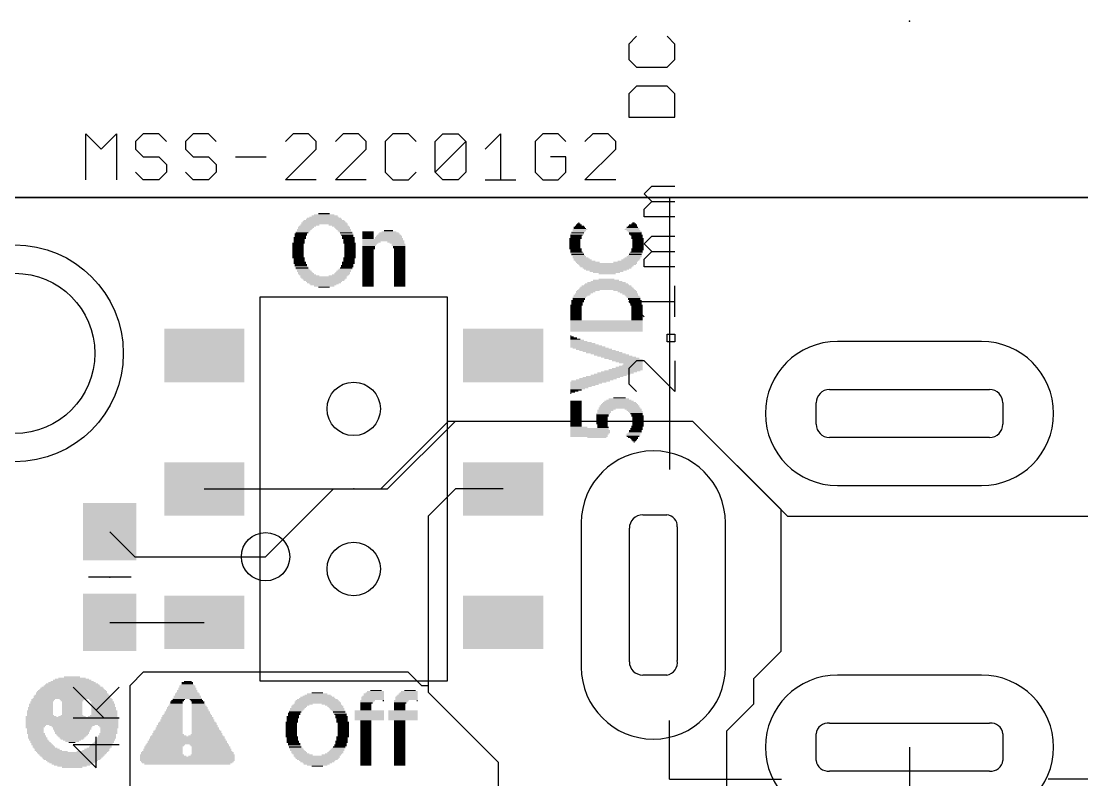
# Model space of a CAD drawing. Extents: x -40.8 to 40.8, y -42.1 to 43.9.
# Drawn here: x -16.01 to 3.86, y 29.73 to 43.94 of the extents above; entities that cross this region are included whole.
import ezdxf

# ---------------------------------------------------------------- set-up
doc = ezdxf.new("R2010")
doc.units = 0
for name, color, linetype in [('1', 22, 'CONTINUOUS'), ('16', 5, 'CONTINUOUS'), ('17', 82, 'CONTINUOUS'), ('18', 82, 'CONTINUOUS'), ('20', 4, 'CONTINUOUS'), ('200', 2, 'CONTINUOUS'), ('21', 2, 'CONTINUOUS'), ('23', 2, 'CONTINUOUS'), ('27', 253, 'CONTINUOUS')]:
    doc.layers.add(name, color=color, linetype=linetype)

# ---------------------------------------------------------------- blocks, each defined once
blk = doc.blocks.new('RECT')
blk.add_solid([(-0.5, -0.5), (0.5, -0.5), (-0.5, 0.5), (0.5, 0.5)])
blk = doc.blocks.new('LONGP100')
blk.add_lwpolyline([(-0.5, -0.5), (0.5, -0.5, 1), (0.5, 0.5), (-0.5, 0.5, 1)], format="xyb", close=True)
blk = doc.blocks.new('ROUNDV')
blk.add_circle((0, 0), 0.5)

msp = doc.modelspace()

# ---------------------------------------------------------------- linework, layer by layer
at = {"layer": '1'}
for p, q in [((17.526, 40.64), (-17.272, 40.64)), ((-9.271, 35.179), (-8.001, 36.449)), ((-8.001, 36.449), (-3.429, 36.449)), ((-3.429, 36.449), (-1.651, 34.671)), ((-12.579, 35.179), (-9.271, 35.179)), ((-7.874, 35.179), (-8.382, 34.671)), ((-6.979, 35.179), (-7.874, 35.179)), ((-8.382, 34.671), (-8.382, 31.496)), ((-1.651, 34.671), (4.699, 34.671)), ((-14.351, 34.378), (-13.882, 33.909)), ((-13.882, 33.909), (-11.43, 33.909)), ((-14.351, 32.678), (-12.58, 32.678)), ((-12.58, 32.678), (-12.579, 32.679)), ((-13.97, 31.496), (-13.716, 31.75)), ((-13.716, 31.75), (-8.763, 31.75)), ((-8.763, 31.75), (-8.509, 31.496)), ((-13.97, 22.225), (-13.97, 31.496)), ((-8.509, 31.496), (-8.382, 31.496)), ((-8.382, 31.496), (-8.382, 31.369)), ((-8.382, 31.369), (-7.073, 30.06)), ((0.635, 30.342), (0.635, 26.936)), ((-7.073, 30.06), (-7.073, 25.527))]:
    msp.add_line(p, q, dxfattribs=at)
at = {"layer": '16'}
for p, q in [((17.399, 40.64), (-17.399, 40.64)), ((-9.144, 35.179), (-7.874, 36.449)), ((-7.874, 36.449), (-3.429, 36.449)), ((-3.429, 36.449), (-1.778, 34.798)), ((-11.43, 33.909), (-10.16, 35.179)), ((-10.16, 35.179), (-9.144, 35.179)), ((-1.778, 34.798), (-1.778, 32.131)), ((-1.778, 32.131), (-2.286, 31.623)), ((-2.286, 31.623), (-2.286, 31.1472)), ((-2.286, 31.1472), (-2.794, 30.6392)), ((-2.794, 30.6392), (-2.794, 28.575))]:
    msp.add_line(p, q, dxfattribs=at)
at = {"layer": '20'}
for p, q in [((-16.3469, 40.64), (16.3469, 40.64)), ((-0.865, 37.0412), (2.135, 37.0412)), ((-1.115, 36.3928), (-1.115, 36.7912)), ((2.385, 36.7912), (2.385, 36.3928)), ((2.135, 36.1428), (-0.865, 36.1428)), ((-4.3642, 34.692), (-3.915, 34.692)), ((-4.6142, 31.942), (-4.6142, 34.442)), ((-3.7158, 34.4674), (-3.7158, 31.9674)), ((-3.915, 31.692), (-4.3642, 31.692)), ((-0.865, 30.7912), (2.135, 30.7912)), ((-1.115, 30.092), (-1.115, 30.592)), ((2.385, 30.592), (2.385, 30.092)), ((2.135, 29.8928), (-0.865, 29.8928))]:
    msp.add_line(p, q, dxfattribs=at)
for centre, radius in [((-16.129, 37.719), 1.5), ((-9.779, 36.679), 0.5), ((-9.779, 33.679), 0.5)]:
    msp.add_circle(centre, radius, dxfattribs=at)
for centre, radius, start, end in [((-0.865, 36.7912), 0.25, 90, 180), ((2.135, 36.7912), 0.25, 0, 90), ((-0.865, 36.3928), 0.25, 180, 270), ((2.135, 36.3928), 0.25, 270, 0), ((-4.3642, 34.442), 0.25, 90, 180), ((-3.9277, 34.4801), 0.2123, 356.5701, 86.5701), ((-4.3642, 31.942), 0.25, 180, 270), ((-3.9531, 31.9293), 0.2403, 279.1213, 9.1213), ((-0.8904, 30.5666), 0.226, 83.5478, 173.5478), ((2.1604, 30.5666), 0.226, 6.4522, 96.4522), ((-0.8904, 30.1174), 0.226, 186.4522, 276.4522), ((2.1604, 30.1174), 0.226, 263.5478, 353.5478)]:
    msp.add_arc(centre, radius, start, end, dxfattribs=at)
at = {"layer": '21'}
for p, q in [((-3.865, 40.642), (-3.865, 35.542)), ((5.135, 40.642), (-3.865, 40.642)), ((-11.529, 31.579), (-11.529, 38.779)), ((-11.529, 38.779), (-8.029, 38.779)), ((-8.029, 38.779), (-8.029, 31.579)), ((-13.951, 33.528), (-14.751, 33.528)), ((-8.029, 31.579), (-11.529, 31.579)), ((-3.865, 29.742), (-3.865, 30.842)), ((-3.865, 29.742), (-1.765, 29.742)), ((5.135, 29.742), (3.235, 29.742))]:
    msp.add_line(p, q, dxfattribs=at)
msp.add_circle((-16.129, 37.719), 2.032, dxfattribs=at)
at = {"layer": '23'}
for p in [(0.635, 43.942), (-9.779, 35.179), (-14.351, 33.528)]:
    msp.add_point(p, dxfattribs=at)
at = {"layer": '27'}
for p, q in [((-4.4795, 43.6589), (-4.6235, 43.5148)), ((-3.7592, 43.5148), (-3.9033, 43.6589)), ((-4.6235, 43.5148), (-4.6235, 43.2267)), ((-3.7592, 43.2267), (-3.7592, 43.5148)), ((-4.6235, 43.2267), (-4.4795, 43.0827)), ((-3.9033, 43.0827), (-3.7592, 43.2267)), ((-4.4795, 43.0827), (-3.9033, 43.0827)), ((-4.4795, 42.7234), (-4.6235, 42.5793)), ((-4.6235, 42.5793), (-4.6235, 42.1472)), ((-3.9033, 42.7234), (-4.4795, 42.7234)), ((-3.7592, 42.5793), (-3.9033, 42.7234)), ((-3.7592, 42.1472), (-3.7592, 42.5793)), ((-4.6235, 42.1472), (-3.7592, 42.1472)), ((-14.8005, 40.9702), (-14.8005, 41.8345)), ((-14.8005, 41.8345), (-14.5124, 41.5464)), ((-14.5124, 41.5464), (-14.2243, 41.8345)), ((-14.2243, 41.8345), (-14.2243, 40.9702)), ((-13.7209, 41.8345), (-13.865, 41.6905)), ((-13.4328, 41.8345), (-13.7209, 41.8345)), ((-13.2888, 41.6905), (-13.4328, 41.8345)), ((-12.7854, 41.8345), (-12.9295, 41.6905)), ((-12.4973, 41.8345), (-12.7854, 41.8345)), ((-12.3533, 41.6905), (-12.4973, 41.8345)), ((-10.9144, 41.8345), (-11.0584, 41.6905)), ((-10.6263, 41.8345), (-10.9144, 41.8345)), ((-10.4822, 41.6905), (-10.6263, 41.8345)), ((-9.9789, 41.8345), (-10.1229, 41.6905)), ((-9.6908, 41.8345), (-9.9789, 41.8345)), ((-9.5467, 41.6905), (-9.6908, 41.8345)), ((-9.0433, 41.8345), (-9.1874, 41.6905)), ((-8.7552, 41.8345), (-9.0433, 41.8345)), ((-8.6112, 41.6905), (-8.7552, 41.8345)), ((-8.2519, 41.6905), (-8.1078, 41.8345)), ((-8.1078, 41.8345), (-7.8197, 41.8345)), ((-7.8197, 41.8345), (-7.6757, 41.6905)), ((-7.3164, 41.5464), (-7.0283, 41.8345)), ((-7.0283, 41.8345), (-7.0283, 40.9702)), ((-6.2368, 41.8345), (-6.3808, 41.6905)), ((-5.9487, 41.8345), (-6.2368, 41.8345)), ((-5.8046, 41.6905), (-5.9487, 41.8345)), ((-5.3013, 41.8345), (-5.4453, 41.6905)), ((-5.0132, 41.8345), (-5.3013, 41.8345)), ((-4.8691, 41.6905), (-5.0132, 41.8345)), ((-13.865, 41.6905), (-13.865, 41.5464)), ((-13.865, 41.5464), (-13.7209, 41.4024)), ((-12.9295, 41.6905), (-12.9295, 41.5464)), ((-12.9295, 41.5464), (-12.7854, 41.4024)), ((-11.0584, 40.9702), (-10.4822, 41.5464)), ((-10.4822, 41.5464), (-10.4822, 41.6905)), ((-10.1229, 40.9702), (-9.5467, 41.5464)), ((-9.5467, 41.5464), (-9.5467, 41.6905)), ((-9.1874, 41.6905), (-9.1874, 41.1143)), ((-8.2519, 41.1143), (-8.2519, 41.6905)), ((-8.2519, 41.1143), (-7.6757, 41.6905)), ((-7.6757, 41.6905), (-7.6757, 41.1143)), ((-6.3808, 41.6905), (-6.3808, 41.1143)), ((-5.4453, 40.9702), (-4.8691, 41.5464)), ((-4.8691, 41.5464), (-4.8691, 41.6905)), ((-13.7209, 41.4024), (-13.4328, 41.4024)), ((-13.4328, 41.4024), (-13.2888, 41.2583)), ((-12.7854, 41.4024), (-12.4973, 41.4024)), ((-12.4973, 41.4024), (-12.3533, 41.2583)), ((-11.994, 41.4024), (-11.4177, 41.4024)), ((-5.8046, 41.4024), (-6.0927, 41.4024)), ((-5.8046, 41.1143), (-5.8046, 41.4024)), ((-13.2888, 41.2583), (-13.2888, 41.1143)), ((-12.3533, 41.2583), (-12.3533, 41.1143)), ((-13.7209, 40.9702), (-13.865, 41.1143)), ((-13.4328, 40.9702), (-13.7209, 40.9702)), ((-13.2888, 41.1143), (-13.4328, 40.9702)), ((-12.7854, 40.9702), (-12.9295, 41.1143)), ((-12.4973, 40.9702), (-12.7854, 40.9702)), ((-12.3533, 41.1143), (-12.4973, 40.9702)), ((-10.4822, 40.9702), (-11.0584, 40.9702)), ((-9.5467, 40.9702), (-10.1229, 40.9702)), ((-9.1874, 41.1143), (-9.0433, 40.9702)), ((-9.0433, 40.9702), (-8.7552, 40.9702)), ((-8.7552, 40.9702), (-8.6112, 41.1143)), ((-8.1078, 40.9702), (-8.2519, 41.1143)), ((-7.8197, 40.9702), (-8.1078, 40.9702)), ((-7.6757, 41.1143), (-7.8197, 40.9702)), ((-7.3164, 40.9702), (-6.7401, 40.9702)), ((-6.3808, 41.1143), (-6.2368, 40.9702)), ((-6.2368, 40.9702), (-5.9487, 40.9702)), ((-5.9487, 40.9702), (-5.8046, 41.1143)), ((-4.8691, 40.9702), (-5.4453, 40.9702)), ((-4.3354, 40.7083), (-4.1914, 40.8523)), ((-4.1914, 40.8523), (-3.7592, 40.8523)), ((-4.1914, 40.5642), (-4.3354, 40.7083)), ((-4.3354, 40.4202), (-4.1914, 40.5642)), ((-4.1914, 40.5642), (-3.7592, 40.5642)), ((-4.3354, 40.2761), (-4.3354, 40.4202)), ((-3.7592, 40.2761), (-4.3354, 40.2761)), ((-4.3354, 39.7728), (-4.1914, 39.9168)), ((-4.1914, 39.6287), (-4.3354, 39.7728)), ((-4.1914, 39.9168), (-3.7592, 39.9168)), ((-4.3354, 39.4847), (-4.1914, 39.6287)), ((-4.1914, 39.6287), (-3.7592, 39.6287)), ((-4.3354, 39.3406), (-4.3354, 39.4847)), ((-3.7592, 39.3406), (-4.3354, 39.3406)), ((-3.7592, 38.4051), (-3.7592, 38.9813)), ((-4.3354, 38.4051), (-4.6235, 38.6932)), ((-4.6235, 38.6932), (-3.7592, 38.6932)), ((-3.9033, 37.9373), (-3.9033, 38.0814)), ((-3.9033, 38.0814), (-3.7592, 38.0814)), ((-3.7592, 38.0814), (-3.7592, 37.9373)), ((-3.7592, 37.9373), (-3.9033, 37.9373)), ((-4.4795, 37.578), (-4.6235, 37.434)), ((-4.3354, 37.578), (-4.4795, 37.578)), ((-3.7592, 37.0018), (-4.3354, 37.578)), ((-3.7592, 37.578), (-3.7592, 37.0018)), ((-4.6235, 37.434), (-4.6235, 37.1459)), ((-4.6235, 37.1459), (-4.4795, 37.0018)), ((-14.4613, 30.8907), (-15.0375, 31.4669)), ((-14.6054, 31.0347), (-14.1732, 31.4669)), ((-15.0375, 30.8907), (-14.1732, 30.8907)), ((-14.6054, 29.9552), (-14.6054, 30.5314)), ((-14.1732, 30.3873), (-15.0375, 30.3873)), ((-15.0375, 30.3873), (-14.6054, 29.9552))]:
    msp.add_line(p, q, dxfattribs=at)

# ---------------------------------------------------------------- block references
at = {"layer": '1', "yscale": 1.5, "rotation": 90}
for p in [(-12.579, 37.679), (-6.979, 37.679), (-12.579, 35.179), (-6.979, 35.179), (-12.579, 32.679), (-6.979, 32.679)]:
    msp.add_blockref('RECT', p, dxfattribs=at)
at = {"layer": '1', "xscale": 1.075, "rotation": 270}
for p in [(-14.351, 34.378), (-14.351, 32.678)]:
    msp.add_blockref('RECT', p, dxfattribs=at)
at = {"layer": '17', "xscale": 2.7, "yscale": 2.7}
for p, rotation in [((0.635, 36.592), 180), ((0.635, 36.592), 180), ((-4.165, 33.192), 270), ((-4.165, 33.192), 270), ((0.635, 30.342), 180), ((0.635, 30.342), 180)]:
    msp.add_blockref('LONGP100', p, dxfattribs=dict(at, rotation=rotation))
at = {"layer": '18', "xscale": 0.9064, "yscale": 0.9064}
msp.add_blockref('ROUNDV', (-11.43, 33.909), dxfattribs=at)
msp.add_blockref('ROUNDV', (-11.43, 33.909), dxfattribs=at)
at = {"layer": '200', "yscale": 0.0212}
for p, xscale in [((-10.3352, 40.3353), 0.2117), ((-10.3351, 40.1659), 0.8468), ((-10.3246, 40.1447), 0.8679), ((-10.3352, 40.1871), 0.8045), ((-10.3352, 40.2082), 0.7621), ((-10.3352, 40.2294), 0.6775), ((-10.3352, 40.2506), 0.6351), ((-10.3352, 40.2717), 0.5505), ((-10.3246, 40.2929), 0.4869), ((-10.3352, 40.3141), 0.3811), ((-5.5614, 40.1447), 0.0635), ((-5.5613, 40.1659), 0.0212), ((-4.5346, 40.1447), 0.0847), ((-4.5346, 40.1659), 0.0423), ((-10.7691, 39.9542), 0.2329), ((-10.7691, 39.933), 0.2329), ((-10.7374, 39.9965), 0.254), ((-10.748, 39.9754), 0.2329), ((-10.7056, 40.0389), 0.2752), ((-10.7162, 40.0177), 0.254), ((-10.6845, 40.06), 0.2753), ((-10.6739, 40.0812), 0.2964), ((-10.6421, 40.1024), 0.3176), ((-10.5998, 40.1236), 0.3599), ((-10.0706, 40.1236), 0.3599), ((-10.0282, 40.1024), 0.3176), ((-9.9964, 40.0812), 0.2964), ((-9.9858, 40.06), 0.2752), ((-9.9647, 40.0389), 0.2752), ((-9.9541, 40.0177), 0.254), ((-9.9329, 39.9965), 0.254), ((-9.9223, 39.9754), 0.2329), ((-9.9117, 39.9542), 0.2541), ((-9.9012, 39.933), 0.2329), ((-9.5096, 39.9965), 0.2117), ((-9.5096, 39.9754), 0.2117), ((-9.5096, 39.9542), 0.2117), ((-9.5096, 39.933), 0.2117), ((-9.1179, 39.933), 0.4446), ((-9.1179, 39.9542), 0.4022), ((-9.1179, 39.9754), 0.3599), ((-9.1179, 39.9965), 0.2752), ((-9.1285, 40.0177), 0.1693), ((-5.6037, 39.933), 0.2329), ((-5.593, 39.9542), 0.2541), ((-5.5719, 39.9965), 0.254), ((-5.5825, 39.9754), 0.2329), ((-5.5401, 40.0389), 0.2752), ((-5.5507, 40.0177), 0.254), ((-5.5507, 40.0812), 0.2117), ((-5.5402, 40.06), 0.2329), ((-5.5507, 40.1024), 0.1694), ((-5.5613, 40.1236), 0.1058), ((-4.5663, 40.0389), 0.2752), ((-4.5558, 40.06), 0.2541), ((-4.5558, 40.0812), 0.2117), ((-4.5346, 40.0177), 0.2541), ((-4.5558, 40.1024), 0.1693), ((-4.5134, 39.9965), 0.254), ((-4.5452, 40.1236), 0.1481), ((-4.5028, 39.9754), 0.2328), ((-4.5028, 39.9542), 0.2328), ((-4.4817, 39.933), 0.2329), ((-10.8115, 39.7848), 0.2329), ((-10.8221, 39.7637), 0.2117), ((-10.8221, 39.7425), 0.2117), ((-10.8009, 39.8483), 0.2117), ((-10.8009, 39.8272), 0.2117), ((-10.8009, 39.806), 0.2117), ((-10.7903, 39.8907), 0.2328), ((-10.7903, 39.8695), 0.2328), ((-10.7797, 39.9119), 0.2117), ((-9.8906, 39.9119), 0.2117), ((-9.88, 39.8907), 0.2328), ((-9.88, 39.8695), 0.2328), ((-9.8695, 39.8483), 0.2117), ((-9.8695, 39.8272), 0.2117), ((-9.8695, 39.806), 0.2117), ((-9.8589, 39.7848), 0.2329), ((-9.8483, 39.7637), 0.2117), ((-9.8483, 39.7425), 0.2117), ((-9.5096, 39.9119), 0.2117), ((-9.5096, 39.8907), 0.2117), ((-9.5096, 39.8695), 0.2117), ((-9.2238, 39.8272), 0.7833), ((-9.4884, 39.7425), 0.2541), ((-9.2343, 39.8483), 0.7622), ((-9.446, 39.806), 0.3388), ((-9.4672, 39.7848), 0.2964), ((-9.4778, 39.7637), 0.2752), ((-9.1285, 39.8907), 0.5081), ((-9.1179, 39.8695), 0.5293), ((-9.1179, 39.9119), 0.4869), ((-8.9909, 39.806), 0.3175), ((-8.9697, 39.7848), 0.2752), ((-8.9379, 39.7637), 0.254), ((-8.9379, 39.7425), 0.254), ((-5.6249, 39.8695), 0.2329), ((-5.6355, 39.8483), 0.2117), ((-5.6355, 39.8272), 0.2117), ((-5.6355, 39.806), 0.2117), ((-5.6355, 39.7848), 0.2117), ((-5.6355, 39.7637), 0.2117), ((-5.6355, 39.7425), 0.2117), ((-5.6143, 39.9119), 0.2117), ((-5.6143, 39.8907), 0.2117), ((-4.471, 39.9119), 0.2117), ((-4.471, 39.8907), 0.2117), ((-4.4604, 39.8695), 0.2329), ((-4.4499, 39.8483), 0.2117), ((-4.4499, 39.8272), 0.2117), ((-4.4499, 39.806), 0.2117), ((-4.4499, 39.7848), 0.2117), ((-4.4499, 39.7637), 0.2117), ((-4.4499, 39.7425), 0.2117), ((-10.8221, 39.7213), 0.2117), ((-10.8221, 39.7002), 0.2117), ((-10.8221, 39.679), 0.2117), ((-10.8221, 39.6578), 0.2117), ((-10.8221, 39.6366), 0.2117), ((-10.8221, 39.6155), 0.2117), ((-10.8221, 39.5943), 0.2117), ((-10.8221, 39.5731), 0.2117), ((-10.8221, 39.552), 0.2117), ((-9.8483, 39.7213), 0.2117), ((-9.8483, 39.7002), 0.2117), ((-9.8483, 39.679), 0.2117), ((-9.8483, 39.6578), 0.2117), ((-9.8483, 39.6366), 0.2117), ((-9.8483, 39.6155), 0.2117), ((-9.8483, 39.5943), 0.2117), ((-9.8483, 39.5731), 0.2117), ((-9.8483, 39.552), 0.2117), ((-9.499, 39.7213), 0.2329), ((-9.499, 39.7002), 0.2329), ((-9.499, 39.679), 0.2329), ((-9.5096, 39.6578), 0.2117), ((-9.5096, 39.6366), 0.2117), ((-9.5096, 39.6155), 0.2117), ((-9.5096, 39.5943), 0.2117), ((-9.5096, 39.5731), 0.2117), ((-9.5096, 39.552), 0.2117), ((-8.9274, 39.7213), 0.2329), ((-8.9274, 39.7002), 0.2329), ((-8.9168, 39.679), 0.2117), ((-8.9168, 39.6578), 0.2117), ((-8.9168, 39.6366), 0.2117), ((-8.9168, 39.6155), 0.2117), ((-8.9168, 39.5943), 0.2117), ((-8.9168, 39.5731), 0.2117), ((-8.9168, 39.552), 0.2117), ((-5.6355, 39.7213), 0.2117), ((-5.6355, 39.7002), 0.2117), ((-5.6249, 39.679), 0.2329), ((-5.6143, 39.6578), 0.2117), ((-5.6143, 39.6366), 0.2117), ((-5.6037, 39.6155), 0.2329), ((-5.593, 39.5943), 0.2541), ((-5.5825, 39.5731), 0.2329), ((-5.5719, 39.552), 0.254), ((-4.5134, 39.552), 0.254), ((-4.4922, 39.5943), 0.254), ((-4.5028, 39.5731), 0.2328), ((-4.4817, 39.6155), 0.2329), ((-4.4604, 39.679), 0.2329), ((-4.4604, 39.6578), 0.2329), ((-4.471, 39.6366), 0.2117), ((-4.4499, 39.7213), 0.2117), ((-4.4499, 39.7002), 0.2117), ((-10.8221, 39.5308), 0.2117), ((-10.8115, 39.5096), 0.2329), ((-10.8009, 39.4885), 0.2117), ((-10.8009, 39.4673), 0.2117), ((-10.8009, 39.4461), 0.2117), ((-10.7903, 39.4249), 0.2328), ((-10.7903, 39.4038), 0.2328), ((-10.7586, 39.3403), 0.2541), ((-10.7691, 39.3826), 0.2329), ((-10.7691, 39.3614), 0.2329), ((-9.9012, 39.3614), 0.2329), ((-9.9012, 39.3403), 0.2329), ((-9.88, 39.4249), 0.2328), ((-9.88, 39.4038), 0.2328), ((-9.8906, 39.3826), 0.2117), ((-9.8589, 39.5096), 0.2329), ((-9.8695, 39.4885), 0.2117), ((-9.8695, 39.4673), 0.2117), ((-9.8695, 39.4461), 0.2117), ((-9.8483, 39.5308), 0.2117), ((-9.5096, 39.5308), 0.2117), ((-9.5096, 39.5096), 0.2117), ((-9.5096, 39.4885), 0.2117), ((-9.5096, 39.4673), 0.2117), ((-9.5096, 39.4461), 0.2117), ((-9.5096, 39.4249), 0.2117), ((-9.5096, 39.4038), 0.2117), ((-9.5096, 39.3826), 0.2117), ((-9.5096, 39.3614), 0.2117), ((-9.5096, 39.3403), 0.2117), ((-8.9168, 39.5308), 0.2117), ((-8.9168, 39.5096), 0.2117), ((-8.9168, 39.4885), 0.2117), ((-8.9168, 39.4673), 0.2117), ((-8.9168, 39.4461), 0.2117), ((-8.9168, 39.4249), 0.2117), ((-8.9168, 39.4038), 0.2117), ((-8.9168, 39.3826), 0.2117), ((-8.9168, 39.3614), 0.2117), ((-8.9168, 39.3403), 0.2117), ((-5.5296, 39.5096), 0.2963), ((-5.5507, 39.5308), 0.254), ((-5.5084, 39.4885), 0.2964), ((-5.4873, 39.4673), 0.3387), ((-5.4449, 39.4461), 0.3811), ((-5.392, 39.4249), 0.4445), ((-5.0321, 39.4038), 1.122), ((-5.032, 39.3826), 1.0797), ((-5.0427, 39.3614), 1.0161), ((-5.0427, 39.3403), 0.9739), ((-4.6934, 39.4249), 0.4445), ((-4.6404, 39.4461), 0.381), ((-4.5981, 39.4673), 0.3387), ((-4.5663, 39.4885), 0.3176), ((-4.5557, 39.5096), 0.2964), ((-4.524, 39.5308), 0.2752), ((-10.748, 39.3191), 0.2329), ((-10.7374, 39.2979), 0.254), ((-10.7162, 39.2767), 0.254), ((-10.7056, 39.2556), 0.2752), ((-10.6845, 39.2344), 0.2753), ((-10.6739, 39.2132), 0.2964), ((-10.6421, 39.1921), 0.3176), ((-10.5998, 39.1709), 0.3599), ((-10.3457, 39.1497), 0.868), ((-10.0706, 39.1709), 0.3599), ((-10.0282, 39.1921), 0.3176), ((-9.9964, 39.2132), 0.2964), ((-9.9858, 39.2344), 0.2752), ((-9.9647, 39.2556), 0.2752), ((-9.9541, 39.2767), 0.254), ((-9.9329, 39.2979), 0.254), ((-9.9223, 39.3191), 0.2329), ((-9.5096, 39.3191), 0.2117), ((-9.5096, 39.2979), 0.2117), ((-9.5096, 39.2767), 0.2117), ((-9.5096, 39.2556), 0.2117), ((-9.5096, 39.2344), 0.2117), ((-9.5096, 39.2132), 0.2117), ((-9.5096, 39.1921), 0.2117), ((-9.5096, 39.1709), 0.2117), ((-9.5096, 39.1497), 0.2117), ((-8.9168, 39.3191), 0.2117), ((-8.9168, 39.2979), 0.2117), ((-8.9168, 39.2767), 0.2117), ((-8.9168, 39.2556), 0.2117), ((-8.9168, 39.2344), 0.2117), ((-8.9168, 39.2132), 0.2117), ((-8.9168, 39.1921), 0.2117), ((-8.9168, 39.1709), 0.2117), ((-8.9168, 39.1497), 0.2117), ((-5.032, 39.3191), 0.9103), ((-5.0426, 39.2979), 0.8468), ((-5.0427, 39.2767), 0.7621), ((-5.0427, 39.2556), 0.6351), ((-5.0427, 39.2344), 0.5081), ((-5.032, 39.2132), 0.3175), ((-10.3351, 39.1286), 0.8468), ((-10.3352, 39.1074), 0.8045), ((-10.3352, 39.0862), 0.7621), ((-10.3352, 39.0651), 0.6775), ((-10.3352, 39.0439), 0.6351), ((-10.3352, 39.0227), 0.5505), ((-10.3458, 39.0015), 0.4869), ((-10.3352, 38.9804), 0.3811), ((-10.3352, 38.9592), 0.2117), ((-9.5096, 39.1286), 0.2117), ((-9.5096, 39.1074), 0.2117), ((-9.5096, 39.0862), 0.2117), ((-9.5096, 39.0651), 0.2117), ((-9.5096, 39.0439), 0.2117), ((-9.5096, 39.0227), 0.2117), ((-9.5096, 39.0015), 0.2117), ((-9.5096, 38.9804), 0.2117), ((-8.9168, 39.1286), 0.2117), ((-8.9168, 39.1074), 0.2117), ((-8.9168, 39.0862), 0.2117), ((-8.9168, 39.0651), 0.2117), ((-8.9168, 39.0439), 0.2117), ((-8.9168, 39.0227), 0.2117), ((-8.9168, 39.0015), 0.2117), ((-8.9168, 38.9804), 0.2117), ((-5.0427, 38.938), 1.0161), ((-5.0427, 38.9592), 0.9739), ((-5.0427, 38.9804), 0.9315), ((-5.0426, 39.0015), 0.8468), ((-5.0427, 39.0227), 0.8045), ((-5.0427, 39.0439), 0.7197), ((-5.0427, 39.0651), 0.5927), ((-5.0533, 39.0862), 0.4869), ((-5.0427, 39.1074), 0.2963), ((-5.5507, 38.7687), 0.254), ((-5.5613, 38.7475), 0.2328), ((-5.5084, 38.811), 0.2964), ((-5.5296, 38.7898), 0.2541), ((-5.4872, 38.8322), 0.2964), ((-5.4343, 38.8745), 0.3599), ((-5.4554, 38.8533), 0.3175), ((-5.3814, 38.8957), 0.4234), ((-5.0427, 38.9169), 1.0585), ((-4.7039, 38.8957), 0.4234), ((-4.651, 38.8745), 0.3598), ((-4.6299, 38.8533), 0.3175), ((-4.5981, 38.8322), 0.2964), ((-4.5769, 38.811), 0.254), ((-4.5558, 38.7898), 0.2541), ((-4.5346, 38.7687), 0.2541), ((-4.524, 38.7475), 0.2329), ((-5.6037, 38.6205), 0.2329), ((-5.6143, 38.5993), 0.2117), ((-5.6143, 38.5781), 0.2117), ((-5.6143, 38.557), 0.2117), ((-5.5825, 38.7052), 0.2329), ((-5.5825, 38.684), 0.2329), ((-5.593, 38.6628), 0.2117), ((-5.593, 38.6417), 0.2117), ((-5.5613, 38.7263), 0.2328), ((-4.524, 38.7263), 0.2329), ((-4.5028, 38.7052), 0.2328), ((-4.5028, 38.684), 0.2328), ((-4.4923, 38.6628), 0.2117), ((-4.4923, 38.6417), 0.2117), ((-4.4817, 38.6205), 0.2329), ((-4.471, 38.5993), 0.2117), ((-4.471, 38.5781), 0.2117), ((-4.471, 38.557), 0.2117), ((-5.6143, 38.5358), 0.2117), ((-5.6143, 38.5146), 0.2117), ((-5.6143, 38.4935), 0.2117), ((-5.6143, 38.4723), 0.2117), ((-5.6143, 38.4511), 0.2117), ((-5.6143, 38.43), 0.2117), ((-5.6143, 38.4088), 0.2117), ((-5.6143, 38.3876), 0.2117), ((-5.6143, 38.3664), 0.2117), ((-5.6143, 38.3453), 0.2117), ((-4.471, 38.5358), 0.2117), ((-4.471, 38.5146), 0.2117), ((-4.471, 38.4935), 0.2117), ((-4.471, 38.4723), 0.2117), ((-4.471, 38.4511), 0.2117), ((-4.471, 38.43), 0.2117), ((-4.471, 38.4088), 0.2117), ((-4.471, 38.3876), 0.2117), ((-4.471, 38.3664), 0.2117), ((-4.471, 38.3453), 0.2117), ((-5.0427, 38.3241), 1.3549), ((-5.0427, 38.3029), 1.3549), ((-5.0427, 38.2818), 1.3549), ((-5.0427, 38.2606), 1.3549), ((-5.0427, 38.2394), 1.3549), ((-5.0427, 38.2183), 1.3549), ((-5.0427, 38.1971), 1.3549), ((-5.0427, 38.1759), 1.3549), ((-5.0427, 38.1547), 1.3549), ((-5.0427, 38.1336), 1.3549), ((-5.6249, 37.9854), 0.1905), ((-5.7095, 38.0489), 0.0212), ((-5.6884, 38.0277), 0.0635), ((-5.6566, 38.0066), 0.127), ((-5.593, 37.9642), 0.2541), ((-5.392, 37.8372), 0.6563), ((-5.5613, 37.943), 0.3176), ((-5.519, 37.9219), 0.4022), ((-5.4872, 37.9007), 0.4658), ((-5.4237, 37.8584), 0.5928), ((-5.4554, 37.8795), 0.5293), ((-5.339, 37.816), 0.6774), ((-5.2755, 37.7949), 0.6774), ((-5.212, 37.7737), 0.6774), ((-5.1485, 37.7525), 0.6774), ((-5.085, 37.7313), 0.6774), ((-5.0109, 37.7102), 0.6562), ((-4.9474, 37.689), 0.6563), ((-4.8838, 37.6678), 0.6563), ((-4.8204, 37.6467), 0.6563), ((-4.7569, 37.6255), 0.6563), ((-4.6828, 37.6043), 0.6351), ((-4.651, 37.5832), 0.5716), ((-4.6193, 37.562), 0.5081), ((-4.8733, 37.3503), 0.6774), ((-4.8098, 37.3715), 0.6774), ((-4.7462, 37.3926), 0.6775), ((-4.6828, 37.4138), 0.6351), ((-4.651, 37.435), 0.5716), ((-4.6193, 37.4561), 0.5081), ((-4.5875, 37.5408), 0.4446), ((-4.5875, 37.4773), 0.4446), ((-4.5558, 37.4985), 0.3811), ((-4.5452, 37.5196), 0.3599), ((-5.3814, 37.1809), 0.6775), ((-5.4237, 37.1598), 0.5928), ((-5.339, 37.2021), 0.7198), ((-5.2649, 37.2233), 0.6986), ((-5.2014, 37.2444), 0.6986), ((-5.1379, 37.2656), 0.6986), ((-5.0744, 37.2868), 0.6986), ((-5.0003, 37.3079), 0.6774), ((-4.9368, 37.3291), 0.6774), ((-5.6143, 37.0327), 0.2117), ((-5.6778, 36.9904), 0.0847), ((-5.4872, 37.1174), 0.4658), ((-5.519, 37.0962), 0.4022), ((-5.5825, 37.0539), 0.2752), ((-5.646, 37.0116), 0.1482), ((-5.7095, 36.9692), 0.0212), ((-5.4554, 37.1386), 0.5293), ((-5.5507, 37.0751), 0.3387), ((-5.6143, 36.821), 0.2117), ((-5.6143, 36.7999), 0.2117), ((-5.6143, 36.7787), 0.2117), ((-5.6143, 36.7575), 0.2117), ((-4.7992, 36.7575), 0.6986), ((-4.7992, 36.7787), 0.6562), ((-4.7992, 36.7999), 0.614), ((-4.8098, 36.821), 0.5504), ((-4.8098, 36.8422), 0.4657), ((-4.8098, 36.8634), 0.3811), ((-4.7992, 36.8845), 0.2328), ((-5.6143, 36.7364), 0.2117), ((-5.6143, 36.7152), 0.2117), ((-5.6143, 36.694), 0.2117), ((-5.6143, 36.6728), 0.2117), ((-5.6143, 36.6517), 0.2117), ((-5.6143, 36.6305), 0.2117), ((-5.6143, 36.6093), 0.2117), ((-5.6143, 36.5882), 0.2117), ((-5.6143, 36.567), 0.2117), ((-5.1062, 36.5882), 0.2541), ((-5.1168, 36.567), 0.2329), ((-5.0638, 36.6517), 0.2964), ((-5.085, 36.6305), 0.254), ((-5.085, 36.6093), 0.254), ((-4.7992, 36.694), 0.7833), ((-5.032, 36.6728), 0.3175), ((-4.7992, 36.7364), 0.741), ((-4.7992, 36.7152), 0.741), ((-4.5452, 36.6728), 0.3175), ((-4.524, 36.6517), 0.2752), ((-4.5028, 36.6305), 0.2752), ((-4.4922, 36.6093), 0.254), ((-4.4817, 36.5882), 0.2329), ((-4.471, 36.567), 0.2117), ((-5.6143, 36.5458), 0.2117), ((-5.6143, 36.5247), 0.2117), ((-5.6143, 36.5035), 0.2117), ((-5.6143, 36.4823), 0.2117), ((-5.6143, 36.4611), 0.2117), ((-5.6143, 36.44), 0.2117), ((-5.6143, 36.4188), 0.2117), ((-5.6143, 36.3976), 0.2117), ((-5.6143, 36.3765), 0.2117), ((-5.6143, 36.3553), 0.2117), ((-5.1168, 36.5458), 0.2329), ((-5.1273, 36.5247), 0.2117), ((-5.1273, 36.5035), 0.2117), ((-5.1273, 36.4823), 0.2117), ((-5.1273, 36.4611), 0.2117), ((-5.1273, 36.44), 0.2117), ((-5.1273, 36.4188), 0.2117), ((-5.1273, 36.3976), 0.2117), ((-5.1168, 36.3765), 0.1905), ((-5.1168, 36.3553), 0.1905), ((-4.4604, 36.5458), 0.2329), ((-4.4604, 36.3553), 0.2329), ((-4.4499, 36.5247), 0.2117), ((-4.4499, 36.5035), 0.2117), ((-4.4499, 36.4823), 0.2117), ((-4.4499, 36.4611), 0.2117), ((-4.4499, 36.44), 0.2117), ((-4.4499, 36.4188), 0.2117), ((-4.4499, 36.3976), 0.2117), ((-4.4499, 36.3765), 0.2117), ((-5.5613, 36.3341), 0.3176), ((-5.3602, 36.313), 0.7198), ((-5.3602, 36.2918), 0.7198), ((-5.3496, 36.2706), 0.741), ((-5.3496, 36.2494), 0.741), ((-5.3496, 36.2283), 0.741), ((-5.3602, 36.2071), 0.7198), ((-5.3708, 36.1859), 0.6986), ((-5.3708, 36.1648), 0.6986), ((-5.1062, 36.3341), 0.2117), ((-4.5452, 36.1859), 0.2753), ((-4.5452, 36.1648), 0.2329), ((-4.5346, 36.2071), 0.2541), ((-4.5134, 36.2283), 0.254), ((-4.5028, 36.2706), 0.2328), ((-4.5028, 36.2494), 0.2328), ((-4.4817, 36.313), 0.2329), ((-4.4817, 36.2918), 0.2329), ((-4.471, 36.3341), 0.2117), ((-5.2226, 36.1436), 0.3599), ((-4.5452, 36.1436), 0.1905), ((-4.524, 36.1224), 0.1482), ((-4.524, 36.1013), 0.1058), ((-4.524, 36.0801), 0.0635), ((-4.524, 36.0589), 0.0212), ((-15.0561, 31.592), 0.7197), ((-15.0561, 31.6132), 0.6351), ((-15.0561, 31.6344), 0.5081), ((-15.0561, 31.6555), 0.2963), ((-15.0561, 31.4015), 1.2702), ((-15.0561, 31.4227), 1.2279), ((-15.0561, 31.4439), 1.1855), ((-15.0561, 31.465), 1.1431), ((-15.0561, 31.4862), 1.0585), ((-15.0561, 31.5074), 1.0161), ((-15.0561, 31.5285), 0.9739), ((-15.0561, 31.5497), 0.8891), ((-15.0561, 31.5709), 0.8045), ((-12.8967, 31.4015), 0.381), ((-12.8968, 31.4439), 0.3387), ((-12.8968, 31.4227), 0.3387), ((-12.8967, 31.4862), 0.2964), ((-12.8967, 31.465), 0.2964), ((-12.8967, 31.5074), 0.254), ((-12.8968, 31.5497), 0.2117), ((-12.8968, 31.5285), 0.2117), ((-12.8861, 31.5709), 0.1482), ((-9.3613, 31.4015), 0.2117), ((-8.7263, 31.4015), 0.2117), ((-15.6276, 31.1898), 0.4234), ((-15.5959, 31.2322), 0.4446), ((-15.6065, 31.211), 0.4234), ((-15.0561, 31.2533), 1.4819), ((-15.0561, 31.2957), 1.4395), ((-15.0561, 31.2745), 1.4395), ((-15.0561, 31.3168), 1.3973), ((-15.0667, 31.3592), 1.3337), ((-15.0561, 31.338), 1.3549), ((-15.0561, 31.3803), 1.3125), ((-15.0561, 31.2322), 0.4657), ((-15.0561, 31.211), 0.4234), ((-15.0561, 31.1898), 0.3811), ((-14.5162, 31.2322), 0.4446), ((-14.5056, 31.211), 0.4234), ((-14.4845, 31.1898), 0.4234), ((-13.0979, 31.1898), 0.2329), ((-13.0767, 31.211), 0.2329), ((-12.8967, 31.2533), 0.5504), ((-13.0555, 31.2322), 0.2328), ((-12.8968, 31.2957), 0.5081), ((-12.8968, 31.2745), 0.5081), ((-12.8967, 31.338), 0.4658), ((-12.8967, 31.3168), 0.4658), ((-12.8967, 31.3592), 0.4234), ((-12.8967, 31.3803), 0.381), ((-12.738, 31.2322), 0.2329), ((-12.7168, 31.211), 0.2329), ((-12.6956, 31.1898), 0.2328), ((-10.4622, 31.1898), 0.8468), ((-10.4622, 31.211), 0.8045), ((-10.4622, 31.2322), 0.7621), ((-10.4622, 31.2533), 0.6775), ((-10.4622, 31.2745), 0.6351), ((-10.4622, 31.2957), 0.5504), ((-10.4516, 31.3168), 0.4869), ((-10.4622, 31.338), 0.3811), ((-10.4622, 31.3592), 0.2117), ((-9.5201, 31.211), 0.2752), ((-9.5307, 31.1898), 0.254), ((-9.4248, 31.2745), 0.4234), ((-9.4248, 31.2533), 0.4234), ((-9.4248, 31.2322), 0.4234), ((-9.4143, 31.2957), 0.4023), ((-9.4037, 31.338), 0.3811), ((-9.4037, 31.3168), 0.3811), ((-9.3825, 31.3592), 0.3388), ((-9.3719, 31.3803), 0.3176), ((-9.2237, 31.211), 0.0212), ((-8.885, 31.211), 0.2752), ((-8.8956, 31.1898), 0.254), ((-8.7897, 31.2745), 0.4234), ((-8.7897, 31.2533), 0.4234), ((-8.7897, 31.2322), 0.4234), ((-8.7791, 31.2957), 0.4023), ((-8.7686, 31.3168), 0.3811), ((-8.758, 31.338), 0.3599), ((-8.7474, 31.3592), 0.3388), ((-8.7368, 31.3803), 0.3176), ((-8.5886, 31.211), 0.0212), ((-15.6594, 31.0205), 0.487), ((-15.6594, 30.9993), 0.487), ((-15.6488, 31.084), 0.4658), ((-15.6488, 31.0628), 0.4658), ((-15.6488, 31.0416), 0.4658), ((-15.6382, 31.1475), 0.4446), ((-15.6382, 31.1263), 0.4446), ((-15.6382, 31.1051), 0.4446), ((-15.6276, 31.1686), 0.4234), ((-15.0561, 31.1686), 0.3811), ((-15.0561, 31.1475), 0.3811), ((-15.0561, 31.1263), 0.3811), ((-15.0561, 31.1051), 0.3811), ((-15.0561, 31.084), 0.3811), ((-15.0561, 31.0628), 0.3811), ((-15.0561, 31.0416), 0.3811), ((-15.0561, 31.0205), 0.3811), ((-15.0561, 30.9993), 0.3811), ((-14.4845, 31.1686), 0.4234), ((-14.4739, 31.1475), 0.4446), ((-14.4739, 31.1263), 0.4446), ((-14.4739, 31.1051), 0.4446), ((-14.4633, 31.084), 0.4658), ((-14.4633, 31.0628), 0.4658), ((-14.4633, 31.0416), 0.4658), ((-14.4527, 31.0205), 0.4869), ((-14.4527, 30.9993), 0.4869), ((-13.1508, 30.9993), 0.3387), ((-13.1402, 31.0416), 0.3175), ((-13.1402, 31.0205), 0.3175), ((-13.1296, 31.084), 0.2964), ((-13.1296, 31.0628), 0.2964), ((-13.119, 31.1051), 0.2752), ((-13.1084, 31.1475), 0.254), ((-13.1084, 31.1263), 0.254), ((-13.0979, 31.1686), 0.2329), ((-12.6956, 31.1686), 0.2328), ((-12.685, 31.1475), 0.254), ((-12.685, 31.1263), 0.254), ((-12.6744, 31.1051), 0.2752), ((-12.6639, 31.084), 0.2963), ((-12.6639, 31.0628), 0.2963), ((-12.6532, 31.0416), 0.3175), ((-12.6532, 31.0205), 0.3175), ((-12.6426, 30.9993), 0.3387), ((-10.875, 30.9993), 0.2329), ((-10.8644, 31.0205), 0.254), ((-10.8326, 31.0628), 0.2752), ((-10.8432, 31.0416), 0.254), ((-10.8009, 31.1051), 0.2964), ((-10.8115, 31.084), 0.2752), ((-10.7691, 31.1263), 0.3175), ((-10.7268, 31.1475), 0.3599), ((-10.4516, 31.1686), 0.868), ((-10.1975, 31.1475), 0.3599), ((-10.1552, 31.1263), 0.3176), ((-10.1235, 31.1051), 0.2963), ((-10.1129, 31.084), 0.2752), ((-10.0917, 31.0628), 0.2752), ((-10.0811, 31.0416), 0.254), ((-10.06, 31.0205), 0.2541), ((-10.0494, 30.9993), 0.2329), ((-9.4884, 31.0205), 0.5505), ((-9.4884, 30.9993), 0.5505), ((-9.5412, 31.1686), 0.2329), ((-9.5518, 31.1475), 0.2117), ((-9.5518, 31.1263), 0.2117), ((-9.5518, 31.1051), 0.2117), ((-9.5518, 31.084), 0.2117), ((-9.5518, 31.0628), 0.2117), ((-9.5518, 31.0416), 0.2117), ((-8.8533, 31.0205), 0.5505), ((-8.8533, 30.9993), 0.5505), ((-8.9062, 31.1686), 0.2329), ((-8.9168, 31.1475), 0.2117), ((-8.9168, 31.1263), 0.2117), ((-8.9168, 31.1051), 0.2117), ((-8.9168, 31.084), 0.2117), ((-8.9168, 31.0628), 0.2117), ((-8.9168, 31.0416), 0.2117), ((-15.0561, 30.8934), 1.7359), ((-15.0561, 30.8723), 1.7359), ((-15.0561, 30.8511), 1.7359), ((-15.0561, 30.8299), 1.7359), ((-15.0561, 30.8087), 1.7359), ((-15.6382, 30.9146), 0.5716), ((-15.6594, 30.9781), 0.487), ((-15.6594, 30.9569), 0.487), ((-15.6489, 30.9358), 0.5081), ((-15.0561, 30.9146), 0.5081), ((-15.0561, 30.9358), 0.4234), ((-15.0561, 30.9781), 0.3811), ((-15.0561, 30.9569), 0.3811), ((-14.4845, 30.9146), 0.5504), ((-14.4633, 30.9358), 0.508), ((-14.4527, 30.9781), 0.4869), ((-14.4527, 30.9569), 0.4869), ((-13.2037, 30.8087), 0.4446), ((-13.1931, 30.8511), 0.4234), ((-13.1931, 30.8299), 0.4234), ((-13.1825, 30.8934), 0.4022), ((-13.1825, 30.8723), 0.4022), ((-13.172, 30.9358), 0.3811), ((-13.172, 30.9146), 0.3811), ((-13.1614, 30.9569), 0.3599), ((-13.1508, 30.9781), 0.3387), ((-12.5898, 30.8087), 0.4445), ((-12.6321, 30.9569), 0.3599), ((-12.6215, 30.9358), 0.381), ((-12.6215, 30.9146), 0.381), ((-12.6109, 30.8934), 0.4022), ((-12.6109, 30.8723), 0.4022), ((-12.6003, 30.8511), 0.4234), ((-12.6003, 30.8299), 0.4234), ((-12.6426, 30.9781), 0.3387), ((-10.9385, 30.8087), 0.2328), ((-10.9174, 30.9146), 0.2329), ((-10.9174, 30.8934), 0.2329), ((-10.928, 30.8723), 0.2117), ((-10.928, 30.8511), 0.2117), ((-10.928, 30.8299), 0.2117), ((-10.8962, 30.9781), 0.2329), ((-10.8962, 30.9569), 0.2329), ((-10.9068, 30.9358), 0.2117), ((-10.0388, 30.9781), 0.2541), ((-10.0282, 30.9569), 0.2329), ((-10.0175, 30.9358), 0.2117), ((-10.007, 30.9146), 0.2328), ((-10.007, 30.8934), 0.2328), ((-9.9859, 30.8087), 0.2329), ((-9.9965, 30.8723), 0.2117), ((-9.9965, 30.8511), 0.2117), ((-9.9965, 30.8299), 0.2117), ((-9.4884, 30.9781), 0.5505), ((-9.4884, 30.9569), 0.5505), ((-9.4884, 30.9358), 0.5505), ((-9.4884, 30.9146), 0.5505), ((-9.4884, 30.8934), 0.5505), ((-9.4884, 30.8723), 0.5505), ((-9.4884, 30.8511), 0.5505), ((-9.5518, 30.8299), 0.2117), ((-9.5518, 30.8087), 0.2117), ((-8.8533, 30.9781), 0.5505), ((-8.8533, 30.9569), 0.5505), ((-8.8533, 30.9358), 0.5505), ((-8.8533, 30.9146), 0.5505), ((-8.8533, 30.8934), 0.5505), ((-8.8533, 30.8723), 0.5505), ((-8.8533, 30.8511), 0.5505), ((-8.9168, 30.8299), 0.2117), ((-8.9168, 30.8087), 0.2117), ((-15.0561, 30.7876), 1.7359), ((-15.0561, 30.7664), 1.7359), ((-15.7335, 30.7452), 0.381), ((-15.7441, 30.7241), 0.3599), ((-15.7547, 30.7029), 0.3387), ((-15.7441, 30.6817), 0.3176), ((-15.7441, 30.6606), 0.3176), ((-15.7441, 30.6394), 0.3176), ((-15.7441, 30.6182), 0.3176), ((-15.7335, 30.5971), 0.3388), ((-15.0561, 30.7452), 0.8468), ((-15.0561, 30.7241), 0.7621), ((-15.0561, 30.7029), 0.7197), ((-15.0561, 30.6817), 0.7197), ((-15.0561, 30.6606), 0.6775), ((-15.0561, 30.6394), 0.6775), ((-15.0561, 30.6182), 0.6351), ((-15.0561, 30.5971), 0.6351), ((-14.3786, 30.7452), 0.381), ((-14.3681, 30.7241), 0.3599), ((-14.3787, 30.5971), 0.3387), ((-14.3575, 30.7029), 0.3387), ((-14.3681, 30.6817), 0.3175), ((-14.3681, 30.6606), 0.3175), ((-14.3681, 30.6394), 0.3175), ((-14.3681, 30.6182), 0.3175), ((-13.2672, 30.5971), 0.5716), ((-13.2566, 30.6394), 0.5504), ((-13.2566, 30.6182), 0.5504), ((-13.246, 30.6606), 0.5292), ((-13.2355, 30.7029), 0.5081), ((-13.2355, 30.6817), 0.5081), ((-13.2248, 30.7452), 0.4869), ((-13.2248, 30.7241), 0.4869), ((-13.2142, 30.7876), 0.4657), ((-13.2142, 30.7664), 0.4657), ((-12.5792, 30.7876), 0.4657), ((-12.5792, 30.7664), 0.4657), ((-12.5686, 30.7452), 0.4869), ((-12.5686, 30.7241), 0.4869), ((-12.558, 30.7029), 0.508), ((-12.558, 30.6817), 0.508), ((-12.5474, 30.6606), 0.5292), ((-12.5368, 30.6394), 0.5504), ((-12.5368, 30.6182), 0.5504), ((-12.5262, 30.5971), 0.5716), ((-10.949, 30.7876), 0.2117), ((-10.949, 30.7664), 0.2117), ((-10.949, 30.7452), 0.2117), ((-10.949, 30.7241), 0.2117), ((-10.949, 30.7029), 0.2117), ((-10.949, 30.6817), 0.2117), ((-10.949, 30.6606), 0.2117), ((-10.949, 30.6394), 0.2117), ((-10.949, 30.6182), 0.2117), ((-10.949, 30.5971), 0.2117), ((-9.9753, 30.7876), 0.2117), ((-9.9753, 30.7664), 0.2117), ((-9.9753, 30.7452), 0.2117), ((-9.9753, 30.7241), 0.2117), ((-9.9753, 30.7029), 0.2117), ((-9.9753, 30.6817), 0.2117), ((-9.9753, 30.6606), 0.2117), ((-9.9753, 30.6394), 0.2117), ((-9.9753, 30.6182), 0.2117), ((-9.9753, 30.5971), 0.2117), ((-9.5518, 30.7876), 0.2117), ((-9.5518, 30.7664), 0.2117), ((-9.5518, 30.7452), 0.2117), ((-9.5518, 30.7241), 0.2117), ((-9.5518, 30.7029), 0.2117), ((-9.5518, 30.6817), 0.2117), ((-9.5518, 30.6606), 0.2117), ((-9.5518, 30.6394), 0.2117), ((-9.5518, 30.6182), 0.2117), ((-9.5518, 30.5971), 0.2117), ((-8.9168, 30.7876), 0.2117), ((-8.9168, 30.7664), 0.2117), ((-8.9168, 30.7452), 0.2117), ((-8.9168, 30.7241), 0.2117), ((-8.9168, 30.7029), 0.2117), ((-8.9168, 30.6817), 0.2117), ((-8.9168, 30.6606), 0.2117), ((-8.9168, 30.6394), 0.2117), ((-8.9168, 30.6182), 0.2117), ((-8.9168, 30.5971), 0.2117), ((-15.7124, 30.5547), 0.3387), ((-15.7124, 30.5335), 0.3387), ((-15.7018, 30.5124), 0.3599), ((-15.7229, 30.5759), 0.3176), ((-15.6912, 30.4912), 0.3387), ((-15.6806, 30.47), 0.3599), ((-15.6594, 30.4489), 0.3598), ((-15.6488, 30.4277), 0.381), ((-15.6277, 30.4065), 0.3811), ((-15.0561, 30.5759), 0.5927), ((-15.0561, 30.5547), 0.5505), ((-15.0561, 30.5335), 0.5081), ((-15.0561, 30.5124), 0.4657), ((-15.0561, 30.4912), 0.4234), ((-15.0561, 30.47), 0.3387), ((-15.0561, 30.4489), 0.2541), ((-15.0561, 30.4277), 0.1271), ((-14.4845, 30.4065), 0.3811), ((-14.4633, 30.4277), 0.381), ((-14.4527, 30.4489), 0.3599), ((-14.4316, 30.47), 0.3599), ((-14.4104, 30.5124), 0.3599), ((-14.421, 30.4912), 0.3387), ((-14.3998, 30.5547), 0.3387), ((-14.3998, 30.5335), 0.3387), ((-14.3892, 30.5759), 0.3176), ((-12.8967, 30.4065), 1.5242), ((-12.8968, 30.4489), 1.4819), ((-12.8968, 30.4277), 1.4819), ((-12.8967, 30.4912), 1.4396), ((-12.8967, 30.47), 1.4396), ((-12.8967, 30.5335), 1.3972), ((-12.8967, 30.5124), 1.3972), ((-13.2461, 30.5547), 0.6563), ((-13.2566, 30.5759), 0.5928), ((-12.5474, 30.5547), 0.6562), ((-12.5368, 30.5759), 0.5928), ((-10.949, 30.5759), 0.2117), ((-10.949, 30.5547), 0.2117), ((-10.9385, 30.5335), 0.2328), ((-10.928, 30.5124), 0.2117), ((-10.928, 30.4912), 0.2117), ((-10.928, 30.47), 0.2117), ((-10.9174, 30.4489), 0.2329), ((-10.9174, 30.4277), 0.2329), ((-10.8962, 30.4065), 0.2329), ((-10.007, 30.4489), 0.2328), ((-10.007, 30.4277), 0.2328), ((-10.0175, 30.4065), 0.2117), ((-9.9859, 30.5335), 0.2329), ((-9.9965, 30.5124), 0.2117), ((-9.9965, 30.4912), 0.2117), ((-9.9965, 30.47), 0.2117), ((-9.9753, 30.5759), 0.2117), ((-9.9753, 30.5547), 0.2117), ((-9.5518, 30.5759), 0.2117), ((-9.5518, 30.5547), 0.2117), ((-9.5518, 30.5335), 0.2117), ((-9.5518, 30.5124), 0.2117), ((-9.5518, 30.4912), 0.2117), ((-9.5518, 30.47), 0.2117), ((-9.5518, 30.4489), 0.2117), ((-9.5518, 30.4277), 0.2117), ((-9.5518, 30.4065), 0.2117), ((-8.9168, 30.5759), 0.2117), ((-8.9168, 30.5547), 0.2117), ((-8.9168, 30.5335), 0.2117), ((-8.9168, 30.5124), 0.2117), ((-8.9168, 30.4912), 0.2117), ((-8.9168, 30.47), 0.2117), ((-8.9168, 30.4489), 0.2117), ((-8.9168, 30.4277), 0.2117), ((-8.9168, 30.4065), 0.2117), ((-15.6171, 30.3854), 0.4023), ((-15.5959, 30.3642), 0.4022), ((-15.5853, 30.343), 0.4234), ((-15.5536, 30.3218), 0.4445), ((-15.5218, 30.3007), 0.4658), ((-15.5007, 30.2795), 0.5081), ((-15.4371, 30.2583), 0.5928), ((-15.0561, 30.2372), 1.3125), ((-15.0561, 30.216), 1.2702), ((-15.0561, 30.1948), 1.2279), ((-14.675, 30.2583), 0.5928), ((-14.6115, 30.2795), 0.5081), ((-14.5903, 30.3007), 0.4658), ((-14.5586, 30.3218), 0.4445), ((-14.5268, 30.343), 0.4234), ((-14.5162, 30.3642), 0.4022), ((-14.4951, 30.3854), 0.4023), ((-13.3731, 30.1948), 0.8257), ((-13.3731, 30.2372), 0.7833), ((-13.3731, 30.216), 0.7833), ((-13.3625, 30.2583), 0.7621), ((-13.3519, 30.3007), 0.7409), ((-13.3519, 30.2795), 0.7409), ((-13.3413, 30.343), 0.7198), ((-13.3413, 30.3218), 0.7198), ((-13.3201, 30.3642), 0.7198), ((-13.3095, 30.3854), 0.7409), ((-12.4839, 30.3854), 0.741), ((-12.4733, 30.3642), 0.7198), ((-12.4204, 30.1948), 0.8256), ((-12.4204, 30.2372), 0.7833), ((-12.4204, 30.216), 0.7833), ((-12.4522, 30.343), 0.7197), ((-12.4522, 30.3218), 0.7197), ((-12.4416, 30.3007), 0.7409), ((-12.4416, 30.2795), 0.7409), ((-12.431, 30.2583), 0.7621), ((-10.8962, 30.3854), 0.2329), ((-10.8856, 30.3642), 0.2541), ((-10.875, 30.343), 0.2329), ((-10.8644, 30.3218), 0.254), ((-10.8432, 30.3007), 0.254), ((-10.8326, 30.2795), 0.2752), ((-10.8115, 30.2583), 0.2752), ((-10.8009, 30.2372), 0.2964), ((-10.7691, 30.216), 0.3175), ((-10.7268, 30.1948), 0.3599), ((-10.1975, 30.1948), 0.3599), ((-10.1552, 30.216), 0.3176), ((-10.1235, 30.2372), 0.2963), ((-10.1129, 30.2583), 0.2752), ((-10.0917, 30.2795), 0.2752), ((-10.0811, 30.3007), 0.254), ((-10.06, 30.3218), 0.2541), ((-10.0494, 30.343), 0.2329), ((-10.0282, 30.3854), 0.2329), ((-10.0282, 30.3642), 0.2329), ((-9.5518, 30.3854), 0.2117), ((-9.5518, 30.3642), 0.2117), ((-9.5518, 30.343), 0.2117), ((-9.5518, 30.3218), 0.2117), ((-9.5518, 30.3007), 0.2117), ((-9.5518, 30.2795), 0.2117), ((-9.5518, 30.2583), 0.2117), ((-9.5518, 30.2372), 0.2117), ((-9.5518, 30.216), 0.2117), ((-9.5518, 30.1948), 0.2117), ((-8.9168, 30.3854), 0.2117), ((-8.9168, 30.3642), 0.2117), ((-8.9168, 30.343), 0.2117), ((-8.9168, 30.3218), 0.2117), ((-8.9168, 30.3007), 0.2117), ((-8.9168, 30.2795), 0.2117), ((-8.9168, 30.2583), 0.2117), ((-8.9168, 30.2372), 0.2117), ((-8.9168, 30.216), 0.2117), ((-8.9168, 30.1948), 0.2117), ((-15.0561, 30.1737), 1.1855), ((-15.0561, 30.1525), 1.1431), ((-15.0561, 30.1313), 1.1009), ((-15.0561, 30.1101), 1.0585), ((-15.0561, 30.089), 0.9739), ((-15.0561, 30.0678), 0.9315), ((-15.0561, 30.0466), 0.8468), ((-15.0561, 30.0255), 0.7621), ((-15.0561, 30.0043), 0.6775), ((-12.8968, 30.1525), 1.7783), ((-12.8968, 30.1313), 1.7783), ((-12.8968, 30.1101), 1.7783), ((-12.8968, 30.089), 1.7783), ((-13.3519, 30.1737), 0.868), ((-12.8967, 30.0678), 1.736), ((-12.8967, 30.0466), 1.6936), ((-12.8968, 30.0255), 1.6089), ((-12.4416, 30.1737), 0.8679), ((-10.4728, 30.1737), 0.8679), ((-10.4622, 30.1525), 0.8468), ((-10.4622, 30.1313), 0.8045), ((-10.4622, 30.1101), 0.7621), ((-10.4622, 30.089), 0.6775), ((-10.4622, 30.0678), 0.6351), ((-10.4622, 30.0466), 0.5504), ((-10.4728, 30.0255), 0.4869), ((-10.4622, 30.0043), 0.3811), ((-9.5518, 30.1737), 0.2117), ((-9.5518, 30.1525), 0.2117), ((-9.5518, 30.1313), 0.2117), ((-9.5518, 30.1101), 0.2117), ((-9.5518, 30.089), 0.2117), ((-9.5518, 30.0678), 0.2117), ((-9.5518, 30.0466), 0.2117), ((-9.5518, 30.0255), 0.2117), ((-9.5518, 30.0043), 0.2117), ((-8.9168, 30.1737), 0.2117), ((-8.9168, 30.1525), 0.2117), ((-8.9168, 30.1313), 0.2117), ((-8.9168, 30.1101), 0.2117), ((-8.9168, 30.089), 0.2117), ((-8.9168, 30.0678), 0.2117), ((-8.9168, 30.0466), 0.2117), ((-8.9168, 30.0255), 0.2117), ((-8.9168, 30.0043), 0.2117), ((-15.0561, 29.9831), 0.5505), ((-15.0561, 29.962), 0.3811), ((-10.4622, 29.9831), 0.2117)]:
    msp.add_blockref('RECT', p, dxfattribs=dict(at, xscale=xscale))

doc.saveas('drawing.dxf')
